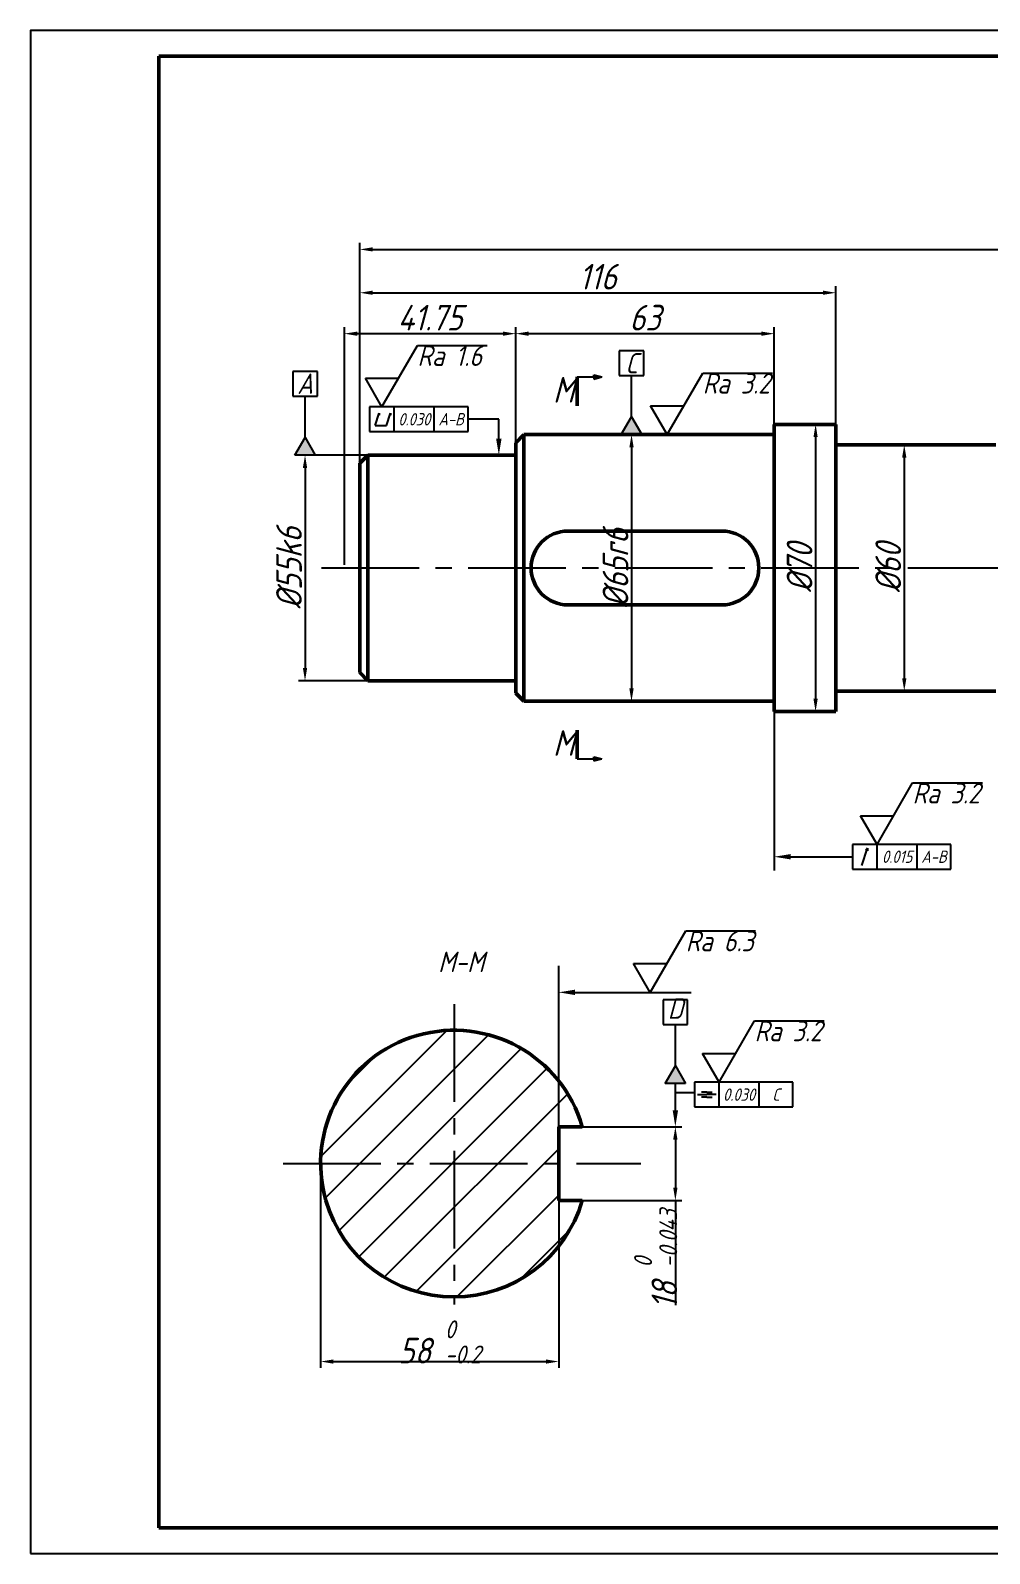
# Model space of a CAD drawing. Header units: millimetres. Extents: x 1836 to 2256, y 872 to 1169.
# Drawn here: x 1836.2 to 2023.2, y 872.5 to 1169.5 of the extents above; entities that cross this region are included whole.
import ezdxf
from ezdxf import colors
from ezdxf.entities.mleader import LeaderData, LeaderLine
from ezdxf.math import Vec2, Vec3

# ---------------------------------------------------------------- set-up
doc = ezdxf.new("R2010")
doc.units = ezdxf.units.MM
doc.linetypes.add('CENTER2', pattern=[28.575, 19.05, -3.175, 3.175, -3.175])
for name, color, linetype, lineweight in [('点划线', 7, 'CENTER2', 25), ('粗实线', 7, 'Continuous', 50), ('细实线', 7, 'Continuous', 25)]:
    doc.layers.add(name, color=color, linetype=linetype, lineweight=lineweight)
doc.styles.add('gbeitc', font='gbeitc.shx', dxfattribs={"height": 5, "bigfont": 'gbcbig.shx'})
doc.dimstyles.new('1-1.25 ISO-25', dxfattribs={"dimtxt": 5, "dimasz": 2.5, "dimexe": 1.25, "dimexo": 0.625, "dimtad": 1, "dimlfac": 1.25, "dimdsep": 46, "dimtxsty": 'gbeitc', "dimcen": 2.5, "dimadec": 0, "dimazin": 0, "dimtfac": 1, "dimtmove": 0, "dimatfit": 3, "dimfxl": 1, "dimarcsym": 0})

# ---------------------------------------------------------------- blocks, each defined once
blk = doc.blocks.new('*D1')
at = {"layer": 'Defpoints', "color": 0, "transparency": 16777216}
for p in [(1930.83, 1086.68), (1889.75, 1042.68), (1930.83, 1042.68)]:
    blk.add_point(p, dxfattribs=at)
at = {"layer": '细实线', "color": 0, "lineweight": -2, "transparency": 16777216}
for p, q in [((1930.2, 1086.68), (1888.5, 1086.68)), ((1889.75, 1084.18), (1889.75, 1045.18)), ((1930.2, 1042.68), (1888.5, 1042.68))]:
    blk.add_line(p, q, dxfattribs=at)
at = {"layer": '细实线', "color": 0, "transparency": 16777216}
for points in [[(1889.33, 1084.18), (1890.17, 1084.18), (1889.75, 1086.68)], [(1889.33, 1045.18), (1890.17, 1045.18), (1889.75, 1042.68)]]:
    blk.add_solid(points, dxfattribs=at)
at = {"layer": '细实线', "color": 0, "transparency": 16777216, "insert": (1886.63, 1064.68), "char_height": 5, "attachment_point": 5, "rotation": 90, "style": 'gbeitc'}
blk.add_mtext('%%C55k6', dxfattribs=at)
blk = doc.blocks.new('*D2')
at = {"layer": 'Defpoints', "color": 0, "transparency": 16777216}
for p in [(1956.83, 1090.68), (1953.4, 1038.68), (1956.83, 1038.68)]:
    blk.add_point(p, dxfattribs=at)
at = {"layer": '细实线', "color": 0, "lineweight": -2, "transparency": 16777216}
for p, q in [((1956.2, 1090.68), (1952.15, 1090.68)), ((1953.4, 1088.18), (1953.4, 1041.18)), ((1956.2, 1038.68), (1952.15, 1038.68))]:
    blk.add_line(p, q, dxfattribs=at)
at = {"layer": '细实线', "color": 0, "transparency": 16777216}
for points in [[(1952.98, 1088.18), (1953.82, 1088.18), (1953.4, 1090.68)], [(1952.98, 1041.18), (1953.82, 1041.18), (1953.4, 1038.68)]]:
    blk.add_solid(points, dxfattribs=at)
at = {"layer": '细实线', "color": 0, "transparency": 16777216, "insert": (1950.28, 1064.68), "char_height": 5, "attachment_point": 5, "rotation": 90, "style": 'gbeitc'}
blk.add_mtext('%%C65r6', dxfattribs=at)
blk = doc.blocks.new('*D3')
at = {"layer": 'Defpoints', "color": 0, "transparency": 16777216}
for p in [(1987.23, 1092.68), (1987.23, 1036.68), (1989.29, 1036.68)]:
    blk.add_point(p, dxfattribs=at)
at = {"layer": '细实线', "color": 0, "lineweight": -2, "transparency": 16777216}
for p, q in [((1987.85, 1092.68), (1990.54, 1092.68)), ((1989.29, 1090.18), (1989.29, 1039.18)), ((1987.85, 1036.68), (1990.54, 1036.68))]:
    blk.add_line(p, q, dxfattribs=at)
at = {"layer": '细实线', "color": 0, "transparency": 16777216}
for points in [[(1988.87, 1090.18), (1989.7, 1090.18), (1989.29, 1092.68)], [(1988.87, 1039.18), (1989.7, 1039.18), (1989.29, 1036.68)]]:
    blk.add_solid(points, dxfattribs=at)
at = {"layer": '细实线', "color": 0, "transparency": 16777216, "insert": (1986.16, 1064.68), "char_height": 5, "attachment_point": 5, "rotation": 90, "style": 'gbeitc'}
blk.add_mtext('%%C70', dxfattribs=at)
blk = doc.blocks.new('*D4')
at = {"layer": 'Defpoints', "color": 0, "transparency": 16777216}
for p in [(2008.83, 1088.68), (2006.57, 1040.68), (2008.83, 1040.68)]:
    blk.add_point(p, dxfattribs=at)
at = {"layer": '细实线', "color": 0, "lineweight": -2, "transparency": 16777216}
for p, q in [((2008.2, 1088.68), (2005.32, 1088.68)), ((2006.57, 1086.18), (2006.57, 1043.18)), ((2008.2, 1040.68), (2005.32, 1040.68))]:
    blk.add_line(p, q, dxfattribs=at)
at = {"layer": '细实线', "color": 0, "transparency": 16777216}
for points in [[(2006.16, 1086.18), (2006.99, 1086.18), (2006.57, 1088.68)], [(2006.16, 1043.18), (2006.99, 1043.18), (2006.57, 1040.68)]]:
    blk.add_solid(points, dxfattribs=at)
at = {"layer": '细实线', "color": 0, "transparency": 16777216, "insert": (2003.45, 1064.68), "char_height": 5, "attachment_point": 5, "rotation": 90, "style": 'gbeitc'}
blk.add_mtext('%%C60', dxfattribs=at)
blk = doc.blocks.new('表面粗糙度-去除')
at = {"layer": '细实线'}
for p, q in [((0, 0), (8.66, 15)), ((8.66, 15), (25.66, 15)), ((0, 0), (-4.04, 7)), ((-4.04, 7), (4.04, 7))]:
    blk.add_line(p, q, dxfattribs=at)
blk = doc.blocks.new('*D9')
at = {"layer": 'Defpoints', "color": 0, "transparency": 16777216}
for p in [(1930.83, 1110.36), (1897.43, 1064.68), (1930.83, 1064.68)]:
    blk.add_point(p, dxfattribs=at)
at = {"layer": '细实线', "color": 0, "lineweight": -2, "transparency": 16777216}
for p, q in [((1897.43, 1065.3), (1897.43, 1111.61)), ((1930.83, 1065.3), (1930.83, 1111.61)), ((1899.93, 1110.36), (1928.33, 1110.36))]:
    blk.add_line(p, q, dxfattribs=at)
at = {"layer": '细实线', "color": 0, "transparency": 16777216}
for points in [[(1899.93, 1110.77), (1899.93, 1109.94), (1897.43, 1110.36)], [(1928.33, 1110.77), (1928.33, 1109.94), (1930.83, 1110.36)]]:
    blk.add_solid(points, dxfattribs=at)
at = {"layer": '细实线', "color": 0, "transparency": 16777216, "insert": (1914.13, 1113.48), "char_height": 5, "attachment_point": 5, "style": 'gbeitc'}
blk.add_mtext('41.75', dxfattribs=at)
blk = doc.blocks.new('*D10')
at = {"layer": 'Defpoints', "color": 0, "transparency": 16777216}
for p in [(1981.23, 1110.36), (1930.83, 1086.68), (1981.23, 1086.68)]:
    blk.add_point(p, dxfattribs=at)
at = {"layer": '细实线', "color": 0, "lineweight": -2, "transparency": 16777216}
for p, q in [((1930.83, 1087.3), (1930.83, 1111.61)), ((1981.23, 1087.3), (1981.23, 1111.61)), ((1933.33, 1110.36), (1978.73, 1110.36))]:
    blk.add_line(p, q, dxfattribs=at)
at = {"layer": '细实线', "color": 0, "transparency": 16777216}
for points in [[(1933.33, 1110.77), (1933.33, 1109.94), (1930.83, 1110.36)], [(1978.73, 1110.77), (1978.73, 1109.94), (1981.23, 1110.36)]]:
    blk.add_solid(points, dxfattribs=at)
at = {"layer": '细实线', "color": 0, "transparency": 16777216, "insert": (1956.03, 1113.48), "char_height": 5, "attachment_point": 5, "style": 'gbeitc'}
blk.add_mtext('63', dxfattribs=at)
blk = doc.blocks.new('*D11')
at = {"layer": 'Defpoints', "color": 0, "transparency": 16777216}
for p in [(1993.23, 1118.34), (1900.43, 1085.08), (1993.23, 1085.08)]:
    blk.add_point(p, dxfattribs=at)
at = {"layer": '细实线', "color": 0, "lineweight": -2, "transparency": 16777216}
for p, q in [((1900.43, 1085.7), (1900.43, 1119.59)), ((1902.93, 1118.34), (1990.73, 1118.34)), ((1993.23, 1085.7), (1993.23, 1119.59))]:
    blk.add_line(p, q, dxfattribs=at)
at = {"layer": '细实线', "color": 0, "transparency": 16777216}
for points in [[(1902.93, 1118.76), (1902.93, 1117.93), (1900.43, 1118.34)], [(1990.73, 1118.76), (1990.73, 1117.93), (1993.23, 1118.34)]]:
    blk.add_solid(points, dxfattribs=at)
at = {"layer": '细实线', "color": 0, "transparency": 16777216, "insert": (1946.83, 1121.47), "char_height": 5, "attachment_point": 5, "style": 'gbeitc'}
blk.add_mtext('116', dxfattribs=at)
blk = doc.blocks.new('*D15')
at = {"layer": 'Defpoints', "color": 0, "transparency": 16777216}
for p in [(2193.63, 1126.79), (1900.43, 1064.68), (2193.63, 1064.68)]:
    blk.add_point(p, dxfattribs=at)
at = {"layer": '细实线', "color": 0, "lineweight": -2, "transparency": 16777216}
for p, q in [((1900.43, 1065.3), (1900.43, 1128.04)), ((1902.93, 1126.79), (2191.13, 1126.79)), ((2193.63, 1065.3), (2193.63, 1128.04))]:
    blk.add_line(p, q, dxfattribs=at)
at = {"layer": '细实线', "color": 0, "transparency": 16777216}
for points in [[(1902.93, 1127.21), (1902.93, 1126.38), (1900.43, 1126.79)], [(2191.13, 1127.21), (2191.13, 1126.38), (2193.63, 1126.79)]]:
    blk.add_solid(points, dxfattribs=at)
at = {"layer": '细实线', "color": 0, "transparency": 16777216, "insert": (2047.03, 1129.92), "char_height": 5, "attachment_point": 5, "style": 'gbeitc'}
blk.add_mtext('366.5', dxfattribs=at)
blk = doc.blocks.new('标识')
at = {"layer": '细实线'}
h = blk.add_hatch(color=256, dxfattribs=at)
h.dxf.hatch_style = 1
h.paths.add_polyline_path([(0, 4.33), (-2.5, 0), (0, 0), (2.5, 0)])
for p, q in [((3, 20.41), (-3, 20.41)), ((-3, 20.41), (-3, 14.41)), ((3, 14.41), (3, 20.41)), ((-3, 14.41), (0, 14.41)), ((0, 4.33), (0, 14.41)), ((0, 14.41), (3, 14.41)), ((-2.5, 0), (0, 4.33)), ((0, 4.33), (2.5, 0)), ((0, 0), (-2.5, 0)), ((2.5, 0), (0, 0))]:
    blk.add_line(p, q, dxfattribs=at)
blk = doc.blocks.new('*D18')
at = {"layer": 'Defpoints', "color": 0, "transparency": 16777216}
for p in [(1939.2, 955.72), (1939.2, 941.32), (1961.95, 941.32)]:
    blk.add_point(p, dxfattribs=at)
at = {"layer": '细实线', "color": 0, "lineweight": -2, "transparency": 16777216}
for p, q in [((1939.82, 955.72), (1963.2, 955.72)), ((1961.95, 953.22), (1961.95, 943.82)), ((1939.82, 941.32), (1963.2, 941.32)), ((1961.95, 941.32), (1961.95, 920.94))]:
    blk.add_line(p, q, dxfattribs=at)
at = {"layer": '细实线', "color": 0, "transparency": 16777216}
for points in [[(1961.53, 953.22), (1962.36, 953.22), (1961.95, 955.72)], [(1961.53, 943.82), (1962.36, 943.82), (1961.95, 941.32)]]:
    blk.add_solid(points, dxfattribs=at)
at = {"layer": '细实线', "color": 0, "transparency": 16777216, "insert": (1958.11, 929.88), "char_height": 5, "attachment_point": 5, "rotation": 90, "style": 'gbeitc'}
blk.add_mtext('18 {\\H0.7x;\\S0^ -0.043;}', dxfattribs=at)
blk = doc.blocks.new('*D21')
at = {"layer": 'Defpoints', "color": 0, "transparency": 16777216}
for p in [(1892.8, 948.52), (1939.2, 948.52), (1939.2, 909.92)]:
    blk.add_point(p, dxfattribs=at)
at = {"layer": '细实线', "color": 0, "lineweight": -2, "transparency": 16777216}
for p, q in [((1892.8, 947.9), (1892.8, 908.67)), ((1939.2, 947.9), (1939.2, 908.67)), ((1895.3, 909.92), (1936.7, 909.92))]:
    blk.add_line(p, q, dxfattribs=at)
at = {"layer": '细实线', "color": 0, "transparency": 16777216}
for points in [[(1895.3, 910.34), (1895.3, 909.5), (1892.8, 909.92)], [(1936.7, 910.34), (1936.7, 909.5), (1939.2, 909.92)]]:
    blk.add_solid(points, dxfattribs=at)
at = {"layer": '细实线', "color": 0, "transparency": 16777216, "insert": (1916, 913.75), "char_height": 5, "attachment_point": 5, "style": 'gbeitc'}
blk.add_mtext('58 {\\H0.7x;\\S0^ -0.2;}', dxfattribs=at)

msp = doc.modelspace()

# ---------------------------------------------------------------- hatches: boundary and pattern name
at = {"layer": '粗实线'}
h = msp.add_hatch(color=256, dxfattribs=at)
h.dxf.hatch_style = 1
h.paths.add_polyline_path([(1946.0254, 1102.3123), (1946.0254, 1101.9123), (1947.6254, 1101.9123)])
h.paths.add_polyline_path([(1947.6254, 1101.9123), (1946.0254, 1101.9123), (1946.0254, 1101.5123)])
h = msp.add_hatch(color=256, dxfattribs=at)
h.dxf.hatch_style = 1
h.paths.add_polyline_path([(1946.0254, 1027.0424), (1946.0254, 1027.4424), (1947.6254, 1027.4424)])
h.paths.add_polyline_path([(1947.6254, 1027.4424), (1946.0254, 1027.4424), (1946.0254, 1027.8424)])
at = {"layer": '细实线'}
h = msp.add_hatch(color=256, dxfattribs=at)
h.dxf.hatch_style = 1
h.paths.add_polyline_path([(1904.2049, 1094.8864), (1903.9756, 1094.5707), (1904.0903, 1094.5334)])
h.paths.add_polyline_path([(1904.2049, 1094.8864), (1904.0903, 1094.5334), (1904.2049, 1094.4962)])
h = msp.add_hatch(color=256, dxfattribs=at)
h.dxf.hatch_style = 1
h.paths.add_polyline_path([(1906.4321, 1094.8864), (1906.2028, 1094.5707), (1906.3175, 1094.5334)])
h.paths.add_polyline_path([(1906.4321, 1094.8864), (1906.3175, 1094.5334), (1906.4321, 1094.4962)])
h = msp.add_hatch(color=256, dxfattribs=at)
h.dxf.hatch_style = 1
h.paths.add_polyline_path([(1889.7513, 1090.1414), (1887.7513, 1086.6773), (1889.7513, 1086.6773), (1891.7513, 1086.6773)])
h = msp.add_hatch(color=256, dxfattribs=at)
h.dxf.hatch_style = 1
h.paths.add_polyline_path([(1999.4203, 1010.0443), (1999.1009, 1009.6048), (1999.2606, 1009.5529)])
h.paths.add_polyline_path([(1999.4203, 1010.0443), (1999.2606, 1009.5529), (1999.4203, 1009.501)])
h = msp.add_hatch(dxfattribs=at)
h.set_pattern_fill('ANSI31', color=256, scale=2)
h.paths.add_polyline_path([(1918.7991, 974.5211, 0.41421356), (1892.7991, 948.5211), (1918.7991, 948.5211)])
h.paths.add_polyline_path([(1939.1991, 964.6407, 0.2294215), (1918.7991, 974.5211), (1918.7991, 948.5211), (1939.1991, 948.5211), (1939.1991, 955.7211)])
h.paths.add_polyline_path([(1943.7823, 941.3211), (1939.1991, 941.3211), (1939.1991, 948.5211), (1918.7991, 948.5211), (1918.7991, 922.5211, 0.33422347)])
h.paths.add_polyline_path([(1939.1991, 964.6407), (1939.1991, 955.7211), (1943.7823, 955.7211, 0.09733827)])
h.paths.add_polyline_path([(1918.7991, 948.5211), (1892.7991, 948.5211, 0.0702629), (1893.8159, 941.3211, 0.33422347), (1918.7991, 922.5211)])
h.paths.add_polyline_path([(2056.3165, 966.5211, 0.41421356), (2038.3165, 948.5211), (2056.3165, 948.5211)])
h.paths.add_polyline_path([(2069.9165, 960.3127, 0.21745913), (2056.3165, 966.5211), (2056.3165, 948.5211), (2069.9165, 948.5211), (2069.9165, 954.1211)])
h.paths.add_polyline_path([(2073.4233, 942.9211), (2069.9165, 942.9211), (2069.9165, 948.5211), (2056.3165, 948.5211), (2056.3165, 930.5211, 0.324311)])
h.paths.add_polyline_path([(2056.3165, 948.5211), (2038.3165, 948.5211, 0.41421356), (2056.3165, 930.5211)])
h.paths.add_polyline_path([(2069.9165, 960.3127), (2069.9165, 954.1211), (2073.4233, 954.1211, 0.09981265)])

# ---------------------------------------------------------------- linework, layer by layer
msp.add_line((1861.2254, 877.4849), (1861.2254, 877.4849))
at = {"layer": '点划线'}
for p, q in [((1892.9667, 1064.6773), (2196.8058, 1064.6773)), ((1918.7991, 979.6091), (1918.7991, 921.0735)), ((1885.5096, 948.5211), (1955.2114, 948.5211))]:
    msp.add_line(p, q, dxfattribs=at)
at = {"layer": '粗实线'}
for p, q in [((1861.2254, 1164.4849), (1861.2254, 877.4849)), ((1861.2254, 1164.4849), (2251.2254, 1164.4849)), ((1942.8254, 1096.3123), (1942.8254, 1101.9123)), ((1930.8254, 1089.0773), (1932.4254, 1090.6773)), ((1932.4254, 1090.6773), (1981.2254, 1090.6773)), ((1932.4254, 1090.6773), (1932.4254, 1060.1519)), ((1981.2254, 1092.6773), (1981.2254, 1090.6773)), ((1981.2254, 1092.6773), (1993.2254, 1092.6773)), ((1981.2254, 1090.6773), (1981.2254, 1038.6773)), ((1993.2254, 1092.6773), (1993.2254, 1064.6773)), ((1930.8254, 1064.6773), (1930.8254, 1089.0773)), ((2024.4254, 1088.6773), (1993.2254, 1088.6773)), ((1900.4254, 1085.0773), (1902.0254, 1086.6773)), ((1900.4254, 1085.0773), (1900.4254, 1064.6773)), ((1930.8254, 1086.6773), (1902.0254, 1086.6773)), ((1902.0254, 1086.6773), (1902.0254, 1042.6773)), ((1941.0254, 1071.8773), (1971.0254, 1071.8773)), ((1900.4254, 1044.2773), (1900.4254, 1064.6773)), ((1930.8254, 1064.6773), (1930.8254, 1040.2773)), ((1993.2254, 1036.6773), (1993.2254, 1064.6773)), ((1932.4254, 1060.1519), (1932.4254, 1038.6773)), ((1971.0254, 1057.4773), (1941.0254, 1057.4773)), ((1900.4254, 1044.2773), (1902.0254, 1042.6773)), ((1930.8254, 1042.6773), (1902.0254, 1042.6773)), ((1930.8254, 1040.2773), (1932.4254, 1038.6773)), ((2024.4254, 1040.6773), (1993.2254, 1040.6773)), ((1932.4254, 1038.6773), (1981.2254, 1038.6773)), ((1981.2254, 1036.6773), (1981.2254, 1038.6773)), ((1981.2254, 1036.6773), (1993.2254, 1036.6773)), ((1942.8254, 1033.0424), (1942.8254, 1027.4424)), ((1939.1991, 948.5211), (1939.1991, 955.7211)), ((1939.1991, 955.7211), (1943.7823, 955.7211)), ((1939.1991, 948.5211), (1939.1991, 941.3211)), ((1939.1991, 941.3211), (1943.7823, 941.3211)), ((1861.2254, 877.4849), (2251.2254, 877.4849))]:
    msp.add_line(p, q, dxfattribs=at)
for centre, radius, start, end in [((1941.0254, 1064.6773), 7.2, 90, 270), ((1971.0254, 1064.6773), 7.2, 270, 90), ((1918.7991, 948.5211), 26, 16.07665, 196.07665), ((1918.7991, 948.5211), 26, 196.07665, 343.92335)]:
    msp.add_arc(centre, radius, start, end, dxfattribs=at)
at = {"layer": '细实线'}
for p, q in [((1892.1513, 1103.0042), (1887.3513, 1103.0042)), ((1887.3513, 1103.0042), (1887.3513, 1098.2042)), ((1892.1513, 1098.2042), (1892.1513, 1103.0042)), ((1942.8254, 1101.9123), (1947.6254, 1101.9123)), ((1946.0254, 1101.9123), (1946.0254, 1102.3123)), ((1946.0254, 1102.3123), (1947.6254, 1101.9123)), ((1946.0254, 1101.9123), (1946.0254, 1101.5123)), ((1946.0254, 1101.5123), (1947.6254, 1101.9123)), ((1887.3513, 1098.2042), (1889.7513, 1098.2042)), ((1889.7513, 1090.1414), (1889.7513, 1098.2042)), ((1889.7513, 1098.2042), (1892.1513, 1098.2042)), ((1907.1436, 1096.0695), (1902.3436, 1096.0695)), ((1902.3436, 1096.0695), (1902.3436, 1091.2695)), ((1907.1436, 1091.2695), (1907.1436, 1096.0695)), ((1911.9436, 1096.0695), (1907.1436, 1096.0695)), ((1916.7436, 1096.0695), (1911.9436, 1096.0695)), ((1914.9561, 1091.2695), (1914.9561, 1096.0695)), ((1921.5436, 1096.0695), (1916.7436, 1096.0695)), ((1921.5436, 1091.2695), (1921.5436, 1096.0695)), ((1903.4197, 1092.4695), (1904.2049, 1094.8864)), ((1903.9756, 1094.5707), (1904.0903, 1094.5334)), ((1904.2049, 1094.4962), (1904.0903, 1094.5334)), ((1904.2049, 1094.8864), (1904.2049, 1094.4962)), ((1905.6468, 1092.4695), (1906.4321, 1094.8864)), ((1906.2028, 1094.5707), (1906.3175, 1094.5334)), ((1906.4321, 1094.4962), (1906.3175, 1094.5334)), ((1906.4321, 1094.8864), (1906.4321, 1094.4962)), ((1887.7513, 1086.6773), (1889.7513, 1090.1414)), ((1889.7513, 1090.1414), (1891.7513, 1086.6773)), ((1902.3436, 1091.2695), (1904.7436, 1091.2695)), ((1903.4197, 1092.4695), (1905.6468, 1092.4695)), ((1904.7436, 1091.2695), (1907.1436, 1091.2695)), ((1907.1436, 1091.2695), (1909.5436, 1091.2695)), ((1909.5436, 1091.2695), (1911.9436, 1091.2695)), ((1911.9436, 1091.2695), (1914.3436, 1091.2695)), ((1914.3436, 1091.2695), (1916.7436, 1091.2695)), ((1916.7436, 1091.2695), (1919.1436, 1091.2695)), ((1919.1436, 1091.2695), (1921.5436, 1091.2695)), ((1889.7513, 1086.6773), (1887.7513, 1086.6773)), ((1891.7513, 1086.6773), (1889.7513, 1086.6773)), ((1981.2254, 1036.6773), (1981.2254, 1005.6469)), ((1946.0254, 1027.4424), (1946.0254, 1027.8424)), ((1946.0254, 1027.8424), (1947.6254, 1027.4424)), ((1942.8254, 1027.4424), (1947.6254, 1027.4424)), ((1946.0254, 1027.4424), (1946.0254, 1027.0424)), ((1946.0254, 1027.0424), (1947.6254, 1027.4424)), ((2001.2735, 1010.7586), (1996.4735, 1010.7586)), ((1996.4735, 1010.7586), (1996.4735, 1005.9586)), ((1998.3267, 1006.6788), (1999.4203, 1010.0443)), ((1999.4203, 1010.0443), (1999.1009, 1009.6048)), ((1999.4203, 1010.0443), (1999.4203, 1009.501)), ((2001.2735, 1005.9586), (2001.2735, 1010.7586)), ((2006.0735, 1010.7586), (2001.2735, 1010.7586)), ((2010.8735, 1010.7586), (2006.0735, 1010.7586)), ((2009.086, 1005.9586), (2009.086, 1010.7586)), ((2015.6735, 1010.7586), (2010.8735, 1010.7586)), ((2015.6735, 1005.9586), (2015.6735, 1010.7586)), ((1999.1009, 1009.6048), (1999.2606, 1009.5529)), ((1999.4203, 1009.501), (1999.2606, 1009.5529)), ((1996.4735, 1005.9586), (1998.8735, 1005.9586)), ((1998.8735, 1005.9586), (2001.2735, 1005.9586)), ((2001.2735, 1005.9586), (2003.6735, 1005.9586)), ((2003.6735, 1005.9586), (2006.0735, 1005.9586)), ((2006.0735, 1005.9586), (2008.4735, 1005.9586)), ((2008.4735, 1005.9586), (2010.8735, 1005.9586)), ((2010.8735, 1005.9586), (2013.2735, 1005.9586)), ((2013.2735, 1005.9586), (2015.6735, 1005.9586)), ((1939.1991, 955.7211), (1939.1991, 987.0721)), ((1961.9458, 962.3966), (1961.9458, 964.1298)), ((1970.4626, 964.375), (1965.6626, 964.375)), ((1965.6626, 964.375), (1965.6626, 959.575)), ((1968.0626, 962.4559), (1967.0174, 962.4559)), ((1968.0626, 962.4559), (1969.1078, 962.4559)), ((1970.4626, 959.575), (1970.4626, 964.375)), ((1975.2626, 964.375), (1970.4626, 964.375)), ((1980.0626, 964.375), (1975.2626, 964.375)), ((1978.2751, 959.575), (1978.2751, 964.375)), ((1984.8626, 964.375), (1980.0626, 964.375)), ((1984.8626, 959.575), (1984.8626, 964.375)), ((1965.6626, 959.575), (1968.0626, 959.575)), ((1966.2463, 961.975), (1968.0626, 961.975)), ((1968.0626, 961.4941), (1967.0174, 961.4941)), ((1969.8789, 961.975), (1968.0626, 961.975)), ((1968.0626, 961.4941), (1969.1078, 961.4941)), ((1968.0626, 959.575), (1970.4626, 959.575)), ((1970.4626, 959.575), (1972.8626, 959.575)), ((1972.8626, 959.575), (1975.2626, 959.575)), ((1975.2626, 959.575), (1977.6626, 959.575)), ((1977.6626, 959.575), (1980.0626, 959.575)), ((1980.0626, 959.575), (1982.4626, 959.575)), ((1982.4626, 959.575), (1984.8626, 959.575))]:
    msp.add_line(p, q, dxfattribs=at)
msp.add_lwpolyline([(1836.2254, 872.4849), (2256.2254, 872.4849), (2256.2254, 1169.4849), (1836.2254, 1169.4849)], close=True, dxfattribs=at)

# ---------------------------------------------------------------- block references
at = {"layer": '细实线', "xscale": 0.8, "yscale": 0.8, "zscale": 0.8}
for name, p in [('表面粗糙度-去除', (1904.7436, 1096.0695)), ('标识', (1953.4006, 1090.6773)), ('表面粗糙度-去除', (1960.3559, 1090.6773)), ('表面粗糙度-去除', (2001.2735, 1010.7586)), ('表面粗糙度-去除', (1957.0434, 981.9167)), ('标识', (1961.9458, 964.1298)), ('表面粗糙度-去除', (1970.4626, 964.375))]:
    msp.add_blockref(name, p, dxfattribs=at)

# ---------------------------------------------------------------- texts
at = {"layer": '细实线', "style": 'gbeitc'}
for s, width, gutter_width, insert, char_height, attachment_point in [('Ra 1.6', 13.6, 20, (1911.6718, 1108.0695), 4, 1), ('C', 4.8, 20, (1953.4006, 1104.6042), 4, 5), ('A', 4.8, 20, (1889.7513, 1100.6042), 4, 5), ('M', 7.445577, 10, (1938.0807, 1101.9123), 5, 1), ('Ra 3.2', 13.6, 20, (1967.2841, 1102.6773), 4, 1), ('0.030', 7.812451, 20, (1911.0499, 1093.6695), 2.4, 5), ('A-B', 6.587549, 20, (1918.2499, 1093.6765), 2.4, 5), ('M', 7.445577, 10, (1938.0807, 1033.0424), 5, 1), ('Ra 3.2', 13.6, 20, (2008.2017, 1022.7586), 4, 1), ('0.015', 7.812451, 20, (2005.1797, 1008.3586), 2.4, 5), ('A-B', 6.587549, 20, (2012.3797, 1008.3655), 2.4, 5), ('Ra 6.3', 13.6, 20, (1963.9716, 993.9167), 4, 1), ('M-M', 30.779537, 20, (1915.7105, 989.8597), 4, 1), ('D', 4.8, 20, (1961.9458, 978.7583), 4, 5), ('Ra 3.2', 13.6, 20, (1977.3908, 976.375), 4, 1), ('0.030', 7.812451, 20, (1974.3688, 961.975), 2.4, 5), ('C', 6.587549, 20, (1981.5688, 961.982), 2.4, 5)]:
    msp.add_mtext_dynamic_manual_height_columns(s, width=width, gutter_width=gutter_width, heights=[0], dxfattribs=dict(at, insert=insert, char_height=char_height, attachment_point=attachment_point))

# ---------------------------------------------------------------- dimensions: what is measured, and where the dimension line sits
at = {"layer": '细实线'}
for base, p1, p2, picture, middle in [((2193.6254, 1126.7927), (1900.4254, 1064.6773), (2193.6254, 1064.6773), '*D15', (2047.0254, 1129.9177)), ((1993.2254, 1118.3445), (1900.4254, 1085.0773), (1993.2254, 1085.0773), '*D11', (1946.8254, 1121.4695)), ((1930.8254, 1110.3575), (1897.4254, 1064.6773), (1930.8254, 1064.6773), '*D9', (1914.1254, 1113.4825)), ((1981.2254, 1110.3575), (1930.8254, 1086.6773), (1981.2254, 1086.6773), '*D10', (1956.0254, 1113.4825))]:
    dim = msp.add_linear_dim(base=base, p1=p1, p2=p2, dimstyle='1-1.25 ISO-25', dxfattribs=at)
    dim.commit()
    dim.dimension.update_dxf_attribs({"geometry": picture, "text_midpoint": middle})
for base, p1, p2, text, picture, middle in [((1953.4006, 1038.6773), (1956.8254, 1090.6773), (1956.8254, 1038.6773), '%%C<>r6', '*D2', (1950.2756, 1064.6773)), ((1989.2861, 1036.6773), (1987.2254, 1092.6773), (1987.2254, 1036.6773), '%%C<>', '*D3', (1986.1611, 1064.6773)), ((2006.5733, 1040.6773), (2008.8254, 1088.6773), (2008.8254, 1040.6773), '%%C<>', '*D4', (2003.4483, 1064.6773)), ((1961.9458, 941.3211), (1939.1991, 955.7211), (1939.1991, 941.3211), '<> {\\H0.7x;\\S0^ -0.043;}', '*D18', (1958.1125, 929.8784))]:
    dim = msp.add_linear_dim(base=base, p1=p1, p2=p2, angle=90, text=text, dimstyle='1-1.25 ISO-25', dxfattribs=at)
    dim.commit()
    dim.dimension.update_dxf_attribs({"geometry": picture, "text_midpoint": middle})
dim = msp.add_linear_dim(base=(1889.7513, 1042.6773), p1=(1930.8254, 1086.6773), p2=(1930.8254, 1042.6773), angle=90, text='%%C<>k6', dimstyle='1-1.25 ISO-25', dxfattribs=at)
dim.commit()
dim.dimension.update_dxf_attribs({"geometry": '*D1', "text_midpoint": (1889.7513, 1064.6773), "dimtype": 160})
dim = msp.add_linear_dim(base=(1939.1991, 909.9212), p1=(1892.7991, 948.5211), p2=(1939.1991, 948.5211), text='<> {\\H0.7x;\\S0^ -0.2;}', dimstyle='1-1.25 ISO-25', dxfattribs=at)
dim.commit()
dim.dimension.update_dxf_attribs({"geometry": '*D21', "text_midpoint": (1915.9991, 913.7545)})

# ---------------------------------------------------------------- leaders
ml = msp.add_multileader_mtext('Standard', dxfattribs=at)
ml.set_content('', color=256, style='gbeitc')
ml.set_leader_properties()
ml.build(insert=Vec2(0, 0))
ml.multileader.update_dxf_attribs({"text_left_attachment_type": 5, "text_right_attachment_type": 5, "arrow_head_size": 3.2})
ctx = ml.context
ctx.base_point, ctx.arrow_head_size, ctx.landing_gap_size, ctx.plane_origin = Vec3(1919.9812, 1093.7124), 3.2, 1.6, Vec3(1927.5359, 1086.6773)
ctx.left_attachment, ctx.right_attachment, ctx.text_align_type = 5, 5, 2
notes = []
notes.append((ctx, [(0, (1, 1, 0), (1927.5359, 1093.7124), (-1, 0), 4.3547, [(0, [(1927.5359, 1086.6773)], 0, [])])]))
ctx.mtext.insert, ctx.mtext.alignment, ctx.mtext.flow_direction = Vec3(1921.5812, 1097.7124), 3, 5
ml = msp.add_multileader_mtext('Standard', dxfattribs=at)
ml.set_content('', color=256, style='gbeitc')
ml.set_leader_properties()
ml.build(insert=Vec2(0, 0))
ml.multileader.update_dxf_attribs({"text_left_attachment_type": 5, "text_right_attachment_type": 5, "arrow_head_size": 3.2})
ctx = ml.context
ctx.base_point, ctx.arrow_head_size, ctx.landing_gap_size, ctx.plane_origin = Vec3(1994.9311, 1008.3586), 3.2, 1.6, Vec3(1981.2254, 1008.3586)
ctx.left_attachment, ctx.right_attachment = 5, 5
notes.append((ctx, [(0, (1, 1, 0), (1988.5311, 1008.3586), (1, 0), 6.4, [(0, [(1981.2254, 1008.3586)], 0, [])])]))
ctx.mtext.insert, ctx.mtext.flow_direction = Vec3(1996.5311, 1012.3586), 5
ml = msp.add_multileader_mtext('Standard', dxfattribs=at)
ml.set_content('', color=256, style='gbeitc')
ml.set_leader_properties()
ml.build(insert=Vec2(0, 0))
ml.multileader.update_dxf_attribs({"text_left_attachment_type": 5, "text_right_attachment_type": 5, "arrow_head_size": 3.2})
ctx = ml.context
ctx.base_point, ctx.arrow_head_size, ctx.landing_gap_size, ctx.plane_origin = Vec3(1963.4434, 981.9167), 3.2, 1.6, Vec3(1939.1991, 981.9167)
ctx.left_attachment, ctx.right_attachment = 5, 5
notes.append((ctx, [(0, (1, 1, 0), (1957.0434, 981.9167), (1, 0), 6.4, [(0, [(1939.1991, 981.9167)], 0, [])])]))
ctx.mtext.insert, ctx.mtext.flow_direction = Vec3(1965.0434, 985.9167), 5
ml = msp.add_multileader_mtext('Standard', dxfattribs=at)
ml.set_content('', color=256, style='gbeitc')
ml.set_leader_properties()
ml.build(insert=Vec2(0, 0))
ml.multileader.update_dxf_attribs({"text_left_attachment_type": 5, "text_right_attachment_type": 5, "arrow_head_size": 3.2})
ctx = ml.context
ctx.base_point, ctx.arrow_head_size, ctx.landing_gap_size, ctx.plane_origin = Vec3(1964.0686, 962.3966), 3.2, 1.6, Vec3(1961.9458, 955.7211)
ctx.left_attachment, ctx.right_attachment = 5, 5
notes.append((ctx, [(0, (1, 1, 0), (1961.9458, 962.3966), (1, 0), 2.1227, [(0, [(1961.9458, 955.7211)], 0, [])])]))
ctx.mtext.insert, ctx.mtext.flow_direction = Vec3(1965.6686, 966.3966), 5
for ctx, leaders in notes:
    for number, flags, end, landing, length, lines in leaders:
        leader = LeaderData()
        leader.index, (leader.has_last_leader_line, leader.has_dogleg_vector, leader.attachment_direction) = number, flags
        leader.last_leader_point, leader.dogleg_vector, leader.dogleg_length = Vec3(end), Vec3(landing), length
        for number, points, colour, breaks in lines:
            line = LeaderLine()
            line.index, line.vertices, line.color, line.breaks = number, Vec3.list(points), colors.encode_raw_color(colour), breaks
            leader.lines.append(line)
        ctx.leaders.append(leader)

doc.saveas('drawing.dxf')
